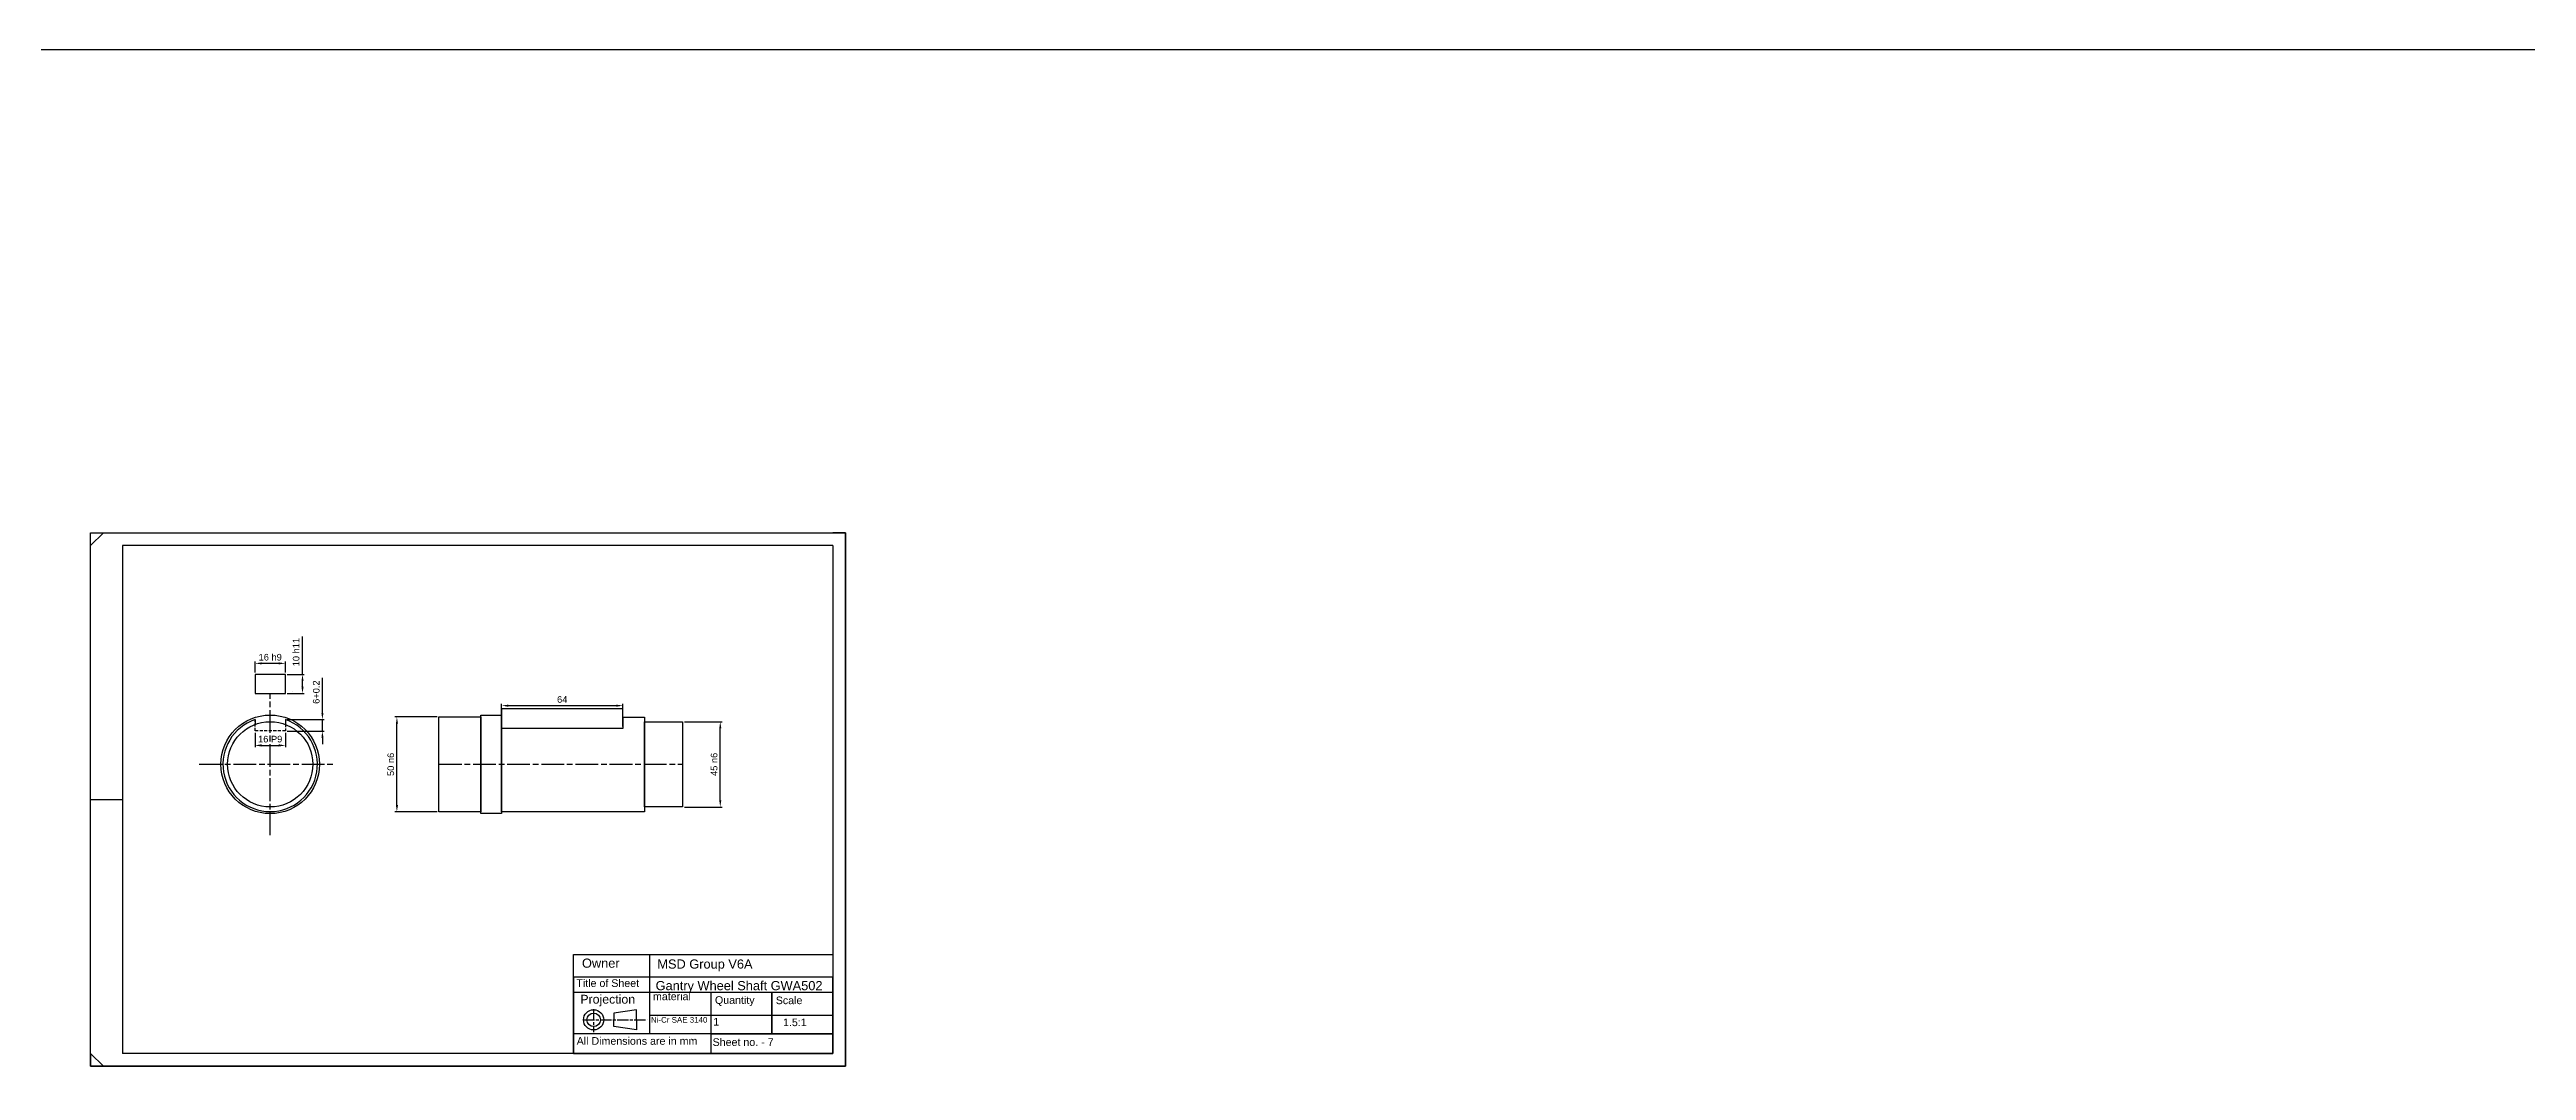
# Model space of a CAD drawing. Header units: millimetres. Extents: x -15074 to 21675, y -7568 to 6574.
# Drawn here: x -14211 to -12905, y -607 to -68 of the extents above; entities that cross this region are included whole.
import ezdxf

# ---------------------------------------------------------------- set-up
doc = ezdxf.new("R2010")
doc.units = ezdxf.units.MM
for name, pattern in [('AM_ISO08W050', [18, 12, -1.5, 3, -1.5]), ('AM_ISO08W050x2', [9, 6, -0.75, 1.5, -0.75]), ('HIDDEN', [9.525, 6.35, -3.175])]:
    doc.linetypes.add(name, pattern=pattern)
doc.layers.add('AM_5', color=250, linetype='Continuous', lineweight=25)
doc.layers.add('AM_7', color=142, linetype='AM_ISO08W050', lineweight=25)
doc.styles.get("Standard").update_dxf_attribs({"font": 'arial.ttf'})
doc.dimstyles.new('AM_ISO$0', dxfattribs={"dimtxt": 3.5, "dimasz": 3.5, "dimexe": 1, "dimexo": 1, "dimgap": 1.5, "dimtad": 1, "dimdsep": 46, "dimtxsty": 'Standard', "dimcen": 0, "dimclrd": 256, "dimclre": 256, "dimclrt": 250, "dimadec": 0, "dimazin": 2, "dimtp": 0.1, "dimtm": 0.1, "dimtfac": 0.71, "dimtdec": 3, "dimtmove": 0, "dimatfit": 3, "dimfxl": 1, "dimlwd": -1, "dimlwe": -1, "dimarcsym": 1})

# ---------------------------------------------------------------- blocks, each defined once
blk = doc.blocks.new('*D153')
at = {"layer": 'AM_5', "linetype": 'ByBlock', "transparency": 16777216}
for p, q in [((-13876.1, -422.8), (-13856.3, -422.8)), ((-13857.3, -464.3), (-13857.3, -426.3)), ((-13876.1, -467.8), (-13856.3, -467.8))]:
    blk.add_line(p, q, dxfattribs=at)
at = {"layer": 'AM_5', "transparency": 16777216}
for points in [[(-13857.8, -426.3), (-13856.7, -426.3), (-13857.3, -422.8)], [(-13857.8, -464.3), (-13856.7, -464.3), (-13857.3, -467.8)]]:
    blk.add_solid(points, dxfattribs=at)
at = {"layer": 'Defpoints', "color": 0, "transparency": 16777216}
for p in [(-13877.1, -422.8), (-13857.3, -422.8), (-13877.1, -467.8)]:
    blk.add_point(p, dxfattribs=at)
at = {"layer": 'AM_5', "color": 250, "transparency": 16777216, "insert": (-13860.5, -445.3), "char_height": 3.5, "attachment_point": 5, "rotation": 90}
blk.add_mtext('45{}{\\C250; n6}', dxfattribs=at)
blk = doc.blocks.new('*D154')
at = {"layer": 'AM_5', "linetype": 'ByBlock', "transparency": 16777216}
for p, q in [((-14006.6, -420.3), (-14028.8, -420.3)), ((-14027.8, -466.8), (-14027.8, -423.8)), ((-14006.6, -470.3), (-14028.8, -470.3))]:
    blk.add_line(p, q, dxfattribs=at)
at = {"layer": 'AM_5', "transparency": 16777216}
for points in [[(-14028.3, -423.8), (-14027.2, -423.8), (-14027.8, -420.3)], [(-14028.3, -466.8), (-14027.2, -466.8), (-14027.8, -470.3)]]:
    blk.add_solid(points, dxfattribs=at)
at = {"layer": 'Defpoints', "color": 0, "transparency": 16777216}
for p in [(-14027.8, -420.3), (-14005.6, -420.3), (-14005.6, -470.3)]:
    blk.add_point(p, dxfattribs=at)
at = {"layer": 'AM_5', "color": 250, "transparency": 16777216, "insert": (-14031, -445.3), "char_height": 3.5, "attachment_point": 5, "rotation": 90}
blk.add_mtext('50{}{\\C250; n6}', dxfattribs=at)
blk = doc.blocks.new('*D155')
at = {"layer": 'AM_5', "linetype": 'ByBlock', "transparency": 16777216}
for p, q in [((-14102.6, -396.9), (-14102.6, -391)), ((-14086.6, -396.9), (-14086.6, -391)), ((-14099.1, -392), (-14090.1, -392))]:
    blk.add_line(p, q, dxfattribs=at)
at = {"layer": 'AM_5', "transparency": 16777216}
for points in [[(-14099.1, -391.5), (-14099.1, -392.6), (-14102.6, -392)], [(-14090.1, -391.5), (-14090.1, -392.6), (-14086.6, -392)]]:
    blk.add_solid(points, dxfattribs=at)
at = {"layer": 'Defpoints', "color": 0, "transparency": 16777216}
for p in [(-14102.6, -397.9), (-14086.6, -392), (-14086.6, -397.9)]:
    blk.add_point(p, dxfattribs=at)
at = {"layer": 'AM_5', "color": 250, "transparency": 16777216, "insert": (-14094.6, -388.8), "char_height": 3.5, "attachment_point": 5}
blk.add_mtext('16{}{\\C250; h9}', dxfattribs=at)
blk = doc.blocks.new('*D156')
at = {"layer": 'AM_5', "linetype": 'ByBlock', "transparency": 16777216}
for p, q in [((-14077.6, -397.9), (-14077.6, -377.8)), ((-14085.6, -397.9), (-14076.6, -397.9)), ((-14077.6, -404.4), (-14077.6, -401.4)), ((-14085.6, -407.9), (-14076.6, -407.9))]:
    blk.add_line(p, q, dxfattribs=at)
at = {"layer": 'AM_5', "transparency": 16777216}
for points in [[(-14078.1, -401.4), (-14077, -401.4), (-14077.6, -397.9)], [(-14078.1, -404.4), (-14077, -404.4), (-14077.6, -407.9)]]:
    blk.add_solid(points, dxfattribs=at)
at = {"layer": 'Defpoints', "color": 0, "transparency": 16777216}
for p in [(-14086.6, -397.9), (-14077.6, -397.9), (-14086.6, -407.9)]:
    blk.add_point(p, dxfattribs=at)
at = {"layer": 'AM_5', "color": 250, "transparency": 16777216, "insert": (-14080.9, -386.1), "char_height": 3.5, "attachment_point": 5, "rotation": 90}
blk.add_mtext('10{}{\\C250; h11}', dxfattribs=at)
blk = doc.blocks.new('*D157')
at = {"layer": 'AM_5', "linetype": 'ByBlock', "transparency": 16777216}
for p, q in [((-14067.1, -418.2), (-14067.1, -399.7)), ((-14085.6, -421.7), (-14066.1, -421.7)), ((-14085.6, -427.7), (-14066.1, -427.7)), ((-14067.1, -427.7), (-14067.1, -421.7)), ((-14067.1, -431.2), (-14067.1, -434.7))]:
    blk.add_line(p, q, dxfattribs=at)
at = {"layer": 'AM_5', "transparency": 16777216}
for points in [[(-14067.6, -418.2), (-14066.5, -418.2), (-14067.1, -421.7)], [(-14067.6, -431.2), (-14066.5, -431.2), (-14067.1, -427.7)]]:
    blk.add_solid(points, dxfattribs=at)
at = {"layer": 'Defpoints', "color": 0, "transparency": 16777216}
for p in [(-14086.6, -421.7), (-14086.6, -427.7), (-14067.1, -421.7)]:
    blk.add_point(p, dxfattribs=at)
at = {"layer": 'AM_5', "color": 250, "transparency": 16777216, "insert": (-14070.3, -407.2), "char_height": 3.5, "attachment_point": 5, "rotation": 90}
blk.add_mtext('6+0.2', dxfattribs=at)
blk = doc.blocks.new('*D158')
at = {"layer": 'AM_5', "linetype": 'ByBlock', "transparency": 16777216}
for p, q in [((-14102.6, -428.7), (-14102.6, -436.3)), ((-14086.6, -428.7), (-14086.6, -436.3)), ((-14099.1, -435.3), (-14090.1, -435.3))]:
    blk.add_line(p, q, dxfattribs=at)
at = {"layer": 'AM_5', "transparency": 16777216}
for points in [[(-14099.1, -434.7), (-14099.1, -435.9), (-14102.6, -435.3)], [(-14090.1, -434.7), (-14090.1, -435.9), (-14086.6, -435.3)]]:
    blk.add_solid(points, dxfattribs=at)
at = {"layer": 'Defpoints', "color": 0, "transparency": 16777216}
for p in [(-14102.6, -427.7), (-14086.6, -427.7), (-14086.6, -435.3)]:
    blk.add_point(p, dxfattribs=at)
at = {"layer": 'AM_5', "color": 250, "transparency": 16777216, "insert": (-14094.6, -432), "char_height": 3.5, "attachment_point": 5}
blk.add_mtext('16{}{\\C250; P9}', dxfattribs=at)
blk = doc.blocks.new('*D375')
at = {"layer": 'AM_5', "linetype": 'ByBlock', "transparency": 16777216}
for p, q in [((-13972.6, -425.3), (-13972.6, -413.3)), ((-13969.1, -414.3), (-13912.1, -414.3)), ((-13908.6, -425.3), (-13908.6, -413.3))]:
    blk.add_line(p, q, dxfattribs=at)
at = {"layer": 'AM_5', "transparency": 16777216}
for points in [[(-13969.1, -413.8), (-13969.1, -414.9), (-13972.6, -414.3)], [(-13912.1, -413.8), (-13912.1, -414.9), (-13908.6, -414.3)]]:
    blk.add_solid(points, dxfattribs=at)
at = {"layer": 'Defpoints', "color": 0, "transparency": 16777216}
for p in [(-13908.6, -414.3), (-13972.6, -426.3), (-13908.6, -426.3)]:
    blk.add_point(p, dxfattribs=at)
at = {"layer": 'AM_5', "color": 250, "transparency": 16777216, "insert": (-13940.6, -411.1), "char_height": 3.5, "attachment_point": 5}
blk.add_mtext('64', dxfattribs=at)

msp = doc.modelspace()

# ---------------------------------------------------------------- linework, layer by layer
for p, q in [((-14189.271, -329.8), (-14182.571, -323.1)), ((-14082.652, -406.616), (-14082.652, -406.616)), ((-14102.601, -421.669), (-14102.601, -424.246)), ((-14086.601, -421.669), (-14086.601, -424.246)), ((-14189.271, -463.8), (-14172.521, -463.8)), ((-13901.402, -574.7), (-13913.431, -576.492)), ((-13901.402, -576.492), (-13901.402, -574.7)), ((-13924.045, -580.029), (-13924.045, -580.029)), ((-13924.045, -580.029), (-13924.045, -580.029)), ((-13901.402, -585.358), (-13913.431, -583.565)), ((-13901.402, -583.565), (-13901.402, -585.358)), ((-13862.311, -587.348), (-13862.311, -597.8)), ((-14189.271, -597.8), (-14182.571, -604.5))]:
    msp.add_line(p, q)
for points in [[(-15073.546, -68.291), (-8789.035, -68.291), (-8789.035, -2580.092), (-15073.546, -2580.092)], [(-14189.271, -323.1), (-13791.291, -323.1), (-13791.291, -604.5), (-14189.271, -604.5)], [(-14102.601, -407.869), (-14086.601, -407.869), (-14086.601, -397.869), (-14102.601, -397.869)], [(-13983.613, -470.261), (-14005.613, -470.261), (-14005.613, -420.261), (-13983.613, -420.261)], [(-13972.613, -471.261), (-13983.613, -471.261), (-13983.613, -419.261), (-13972.613, -419.261)], [(-13897.153, -422.775), (-13877.118, -422.775), (-13877.118, -467.775), (-13897.153, -467.775)], [(-13934.671, -545.54), (-13797.991, -545.54), (-13797.991, -597.8), (-13934.671, -597.8)], [(-13934.671, -597.8), (-13797.991, -597.8), (-13797.991, -557.6), (-13934.671, -557.6)], [(-13934.671, -597.8), (-13797.991, -597.8), (-13797.991, -565.64), (-13934.671, -565.64)], [(-13830.151, -565.64), (-13862.311, -565.64), (-13862.311, -587.348), (-13830.151, -587.348)], [(-13797.991, -565.64), (-13830.151, -565.64), (-13830.151, -587.348), (-13797.991, -587.348)], [(-13934.671, -597.8), (-13797.991, -597.8), (-13797.991, -587.348), (-13934.671, -587.348)]]:
    msp.add_lwpolyline(points, close=True)
for points in [[(-14172.521, -604.5), (-14189.271, -604.5), (-14189.271, -323.1), (-14172.521, -323.1)], [(-14189.271, -329.8), (-14189.271, -323.1), (-13791.291, -323.1), (-13791.291, -329.8)], [(-13797.991, -604.5), (-13791.291, -604.5), (-13791.291, -323.1), (-13797.991, -323.1)], [(-14172.521, -329.8), (-14172.521, -597.8)], [(-13797.991, -329.8), (-14172.521, -329.8)], [(-13797.991, -329.8), (-13797.991, -597.8)], [(-13908.581, -420.35), (-13908.581, -416.05), (-13972.613, -416.05), (-13972.613, -420.35)], [(-13908.581, -420.35), (-13897.153, -420.35), (-13897.153, -470.261), (-13972.613, -470.261), (-13972.613, -420.35)], [(-13908.581, -420.35), (-13908.581, -426.35), (-13972.613, -426.35), (-13972.613, -420.35)], [(-13894.471, -587.348), (-13894.471, -545.54), (-13797.991, -545.54), (-13797.991, -597.8), (-13894.471, -597.8)], [(-13934.671, -577.7), (-13934.671, -597.8), (-13797.991, -597.8), (-13797.991, -577.7), (-13894.843, -577.7)], [(-13913.431, -576.492), (-13913.431, -580.029)], [(-13913.431, -583.565), (-13913.431, -580.029)], [(-13901.402, -580.029), (-13901.402, -576.492)], [(-13901.402, -580.029), (-13901.402, -583.565)], [(-14189.271, -597.8), (-14189.271, -604.5), (-13791.291, -604.5), (-13791.291, -597.8)], [(-13797.991, -597.8), (-14172.521, -597.8)]]:
    msp.add_lwpolyline(points)
at = {"linetype": 'HIDDEN', "ltscale": 0.25}
msp.add_lwpolyline([(-14086.601, -421.669), (-14086.601, -427.666), (-14102.601, -427.666), (-14102.601, -421.669)], dxfattribs=at)
for centre, radius in [((-14094.601, -445.261), 26), ((-14094.601, -445.261), 22.486), ((-13924.045, -580.029), 5.329), ((-13924.045, -580.029), 3.536)]:
    msp.add_circle(centre, radius)
msp.add_arc((-14094.601, -445.261), 24.911, 108.732056, 71.267944)
at = {"layer": 'AM_7', "color": 3}
for p, q in [((-14094.601, -482.652), (-14094.601, -407.869)), ((-14131.992, -445.261), (-14060.307, -445.261)), ((-14005.613, -445.261), (-13877.118, -445.261))]:
    msp.add_line(p, q, dxfattribs=at)
at = {"layer": 'AM_7', "linetype": 'AM_ISO08W050x2'}
for p, q in [((-13924.045, -574.454), (-13924.045, -586.525)), ((-13929.62, -580.029), (-13895.827, -580.029)), ((-13924.045, -580.029), (-13924.045, -580.029)), ((-13924.045, -580.029), (-13924.045, -580.029))]:
    msp.add_line(p, q, dxfattribs=at)

# ---------------------------------------------------------------- texts
at = {"attachment_point": 1}
for s, width, gutter_width, heights, insert, char_height in [(' Owner', 33.91382, 10.05, [0], (-13932.064, -547.719), 4.824), ('MSD Group V6A', 75.53534, 10.05, [0], (-13890.442, -548.181), 4.824), ('Title of Sheet', 36.68859, 10.05, [0], (-13933.143, -558.655), 4.02), ('Gantry Wheel Shaft GWA502', 102.00488, 10.05, [0], (-13891.367, -559.579), 4.824), ('Projection', 42.55316, 23.227, [0], (-13931.033, -566.832), 4.6453), ('material', 30.44321, 10.05, [0], (-13892.754, -565.64), 4.02), ('Quantity', 26.9769, 10.05, [0], (-13860.074, -567.588), 4.02), ('Scale', 27.74767, 10.05, [0], (-13828.01, -567.742), 4.02), ('Ni-Cr SAE 3140', 41.82106, 12.5, [0], (-13893.843, -578.527), 3), ('1', 27.77444, 12.5, [0], (-13860.952, -579.049), 4), ('\\pxi-3,l4,t4;1.5:1', 27.43458, 10.05, [0], (-13828.184, -579.326), 4.02), ('All Dimensions are in mm', 77.61674, 10.05, [0], (-13932.989, -589.152), 4.02), ('Sheet no. - 7', 58.42427, 10.05, [1.456], (-13861.307, -589.768), 4.02)]:
    msp.add_mtext_dynamic_manual_height_columns(s, width=width, gutter_width=gutter_width, heights=heights, dxfattribs=dict(at, insert=insert, char_height=char_height))

# ---------------------------------------------------------------- dimensions: what is measured, and where the dimension line sits
at = {"layer": 'AM_5'}
for base, p1, p2, angle, text, override, picture, middle in [((-14077.565, -397.869), (-14086.601, -407.869), (-14086.601, -397.869), 90, '<>{}{\\C250; h11}', {"dimpost": '', "dimtp": 0.1, "dimtm": 0.1, "dimtdec": 3, "dimtzin": 8}, '*D156', (-14080.852, -386.107)), ((-14067.056, -421.669), (-14086.601, -427.666), (-14086.601, -421.669), 90, '<>+0.2', {"dimpost": ''}, '*D157', (-14070.343, -407.204)), ((-13908.581, -414.35), (-13972.613, -426.35), (-13908.581, -426.35), 0, '64', {"dimpost": ''}, '*D375', (-13940.597, -411.063)), ((-14027.758, -420.261), (-14005.613, -470.261), (-14005.613, -420.261), 90, '<>{}{\\C250; n6}', {"dimtp": 0.1, "dimtm": 0.1, "dimtdec": 3, "dimtzin": 8}, '*D154', (-14031.045, -445.261)), ((-13857.255, -422.775), (-13877.118, -467.775), (-13877.118, -422.775), 90, '<>{}{\\C250; n6}', {"dimpost": '', "dimtp": 0.1, "dimtm": 0.1, "dimtdec": 3, "dimtzin": 8}, '*D153', (-13860.542, -445.275))]:
    dim = msp.add_linear_dim(base=base, p1=p1, p2=p2, angle=angle, text=text, dimstyle='AM_ISO$0', override=override, dxfattribs=at)
    dim.commit()
    dim.dimension.update_dxf_attribs({"geometry": picture, "text_midpoint": middle})
for base, p1, p2, text, picture, middle in [((-14086.601, -392.04), (-14102.601, -397.869), (-14086.601, -397.869), '<>{}{\\C250; h9}', '*D155', (-14094.601, -388.753)), ((-14086.601, -435.271), (-14102.601, -427.666), (-14086.601, -427.666), '<>{}{\\C250; P9}', '*D158', (-14094.601, -431.984))]:
    dim = msp.add_linear_dim(base=base, p1=p1, p2=p2, text=text, dimstyle='AM_ISO$0', override={"dimpost": '', "dimtp": 0.1, "dimtm": 0.1, "dimtdec": 3, "dimtzin": 8}, dxfattribs=at)
    dim.commit()
    dim.dimension.update_dxf_attribs({"geometry": picture, "text_midpoint": middle})

doc.saveas('drawing.dxf')
